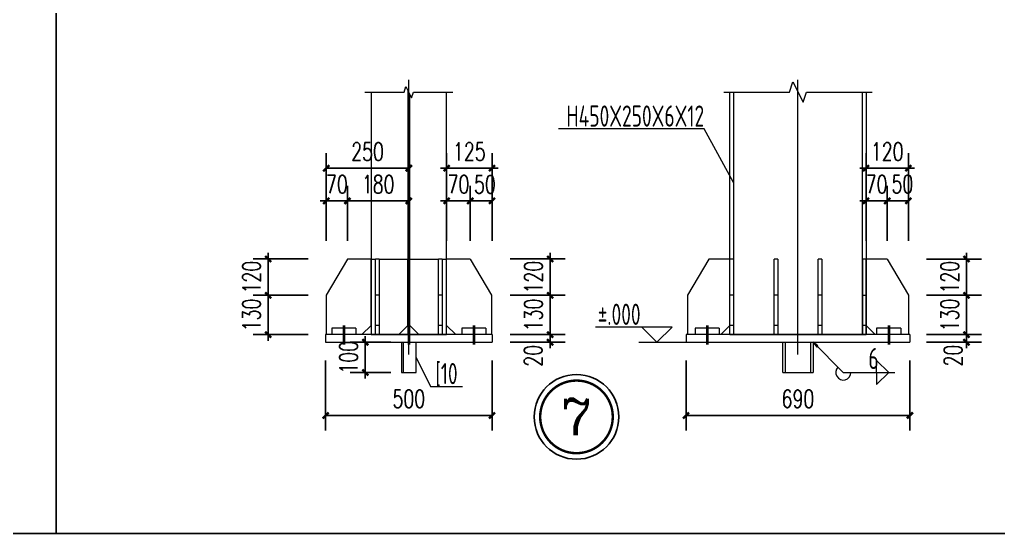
# Model space of a CAD drawing. Extents: x 177291 to 1288761, y 177638 to 322898.
# Drawn here: x 1260896 to 1277075, y 223694 to 232183 of the extents above; entities that cross this region are included whole.
import ezdxf
from ezdxf.enums import TextEntityAlignment as Align

# ---------------------------------------------------------------- set-up
doc = ezdxf.new("R2010")
doc.units = 0
doc.header["$LTSCALE"] = 1000
doc.linetypes.add('线型2', pattern=[2.5, 1.5, -1])
doc.linetypes.add('线型3', pattern=[19, 15, -1.5, 1, -1.5])
for name, color, linetype in [('AXIS', 3, 'Continuous'), ('TEXT', 7, 'Continuous'), ('THIN', 7, 'Continuous')]:
    doc.layers.add(name, color=color, linetype=linetype)
for name, color, linetype, lineweight in [('字符标注', 9, 'Continuous', 18), ('柱_主零件_实线', 51, 'Continuous', 18), ('柱_零件_实线', 3, 'Continuous', 18), ('楼层标高', 9, 'Continuous', 18), ('点划线', 9, '线型3', 18), ('焊缝标注', 9, 'Continuous', 18), ('螺栓组-普通_实线', 1, 'Continuous', 35)]:
    doc.layers.add(name, color=color, linetype=linetype, lineweight=lineweight)
doc.styles.add('_TCH_DIM_T3', font='SIMPLEX', dxfattribs={"width": 0.705882, "bigfont": 'GBCBIG'})
doc.styles.add('COMPLEX', font='COMPLEX')
doc.styles.add('TSSD_Norm', font='tssdeng.shx', dxfattribs={"bigfont": 'hztxt.shx'})
doc.styles.add('TSSD_Num', font='Tssdeng.shx', dxfattribs={"width": 0.7, "bigfont": 'hztxt.shx'})
doc.dimstyles.new('TCH_100_1', dxfattribs={"dimtxt": 297.5, "dimasz": 100, "dimexe": 250, "dimexo": 300, "dimgap": 126.25, "dimtad": 1, "dimdec": 0, "dimzin": 0, "dimdsep": 46, "dimtxsty": '_TCH_DIM_T3', "dimblk": 'ARCHTICK', "dimcen": 0.09, "dimclrd": 126, "dimclre": 126, "dimclrt": 7, "dimazin": 2, "dimtfac": 1, "dimtdec": 0, "dimtix": 1, "dimtmove": 2, "dimatfit": 3, "dimfxl": 1, "dimtolj": 1, "dimtzin": 0, "dimarcsym": 0})

# ---------------------------------------------------------------- blocks, each defined once
blk = doc.blocks.new('_ArchTick')
at = {"color": 0, "linetype": 'ByBlock', "const_width": 0.4}
blk.add_lwpolyline([(-0.5, -0.5), (0.5, 0.5)], dxfattribs=at)
blk = doc.blocks.new('*D1644')
at = {"color": 126, "linetype": 'ByBlock', "lineweight": -2, "transparency": 16777216}
for p, q in [((1265955, 226553), (1265955, 225393)), ((1268705, 226553), (1268705, 225393)), ((1265955, 225643), (1268705, 225643))]:
    blk.add_line(p, q, dxfattribs=at)
at = {"layer": 'Defpoints', "color": 0, "linetype": 'ByBlock', "transparency": 16777216}
for p in [(1265955, 226853), (1268705, 226853), (1268705, 225643)]:
    blk.add_point(p, dxfattribs=at)
at = {"color": 126, "linetype": 'ByBlock', "lineweight": -2, "transparency": 16777216, "xscale": 100, "yscale": 100, "zscale": 100, "rotation": 180}
blk.add_blockref('_ArchTick', (1265955, 225643), dxfattribs=at)
at = {"color": 126, "linetype": 'ByBlock', "lineweight": -2, "transparency": 16777216, "xscale": 100, "yscale": 100, "zscale": 100}
blk.add_blockref('_ArchTick', (1268705, 225643), dxfattribs=at)
at = {"color": 7, "linetype": 'ByBlock', "transparency": 16777216, "insert": (1267330, 225918), "char_height": 297.5, "attachment_point": 5, "style": '_TCH_DIM_T3'}
blk.add_mtext('\\A1;500', dxfattribs=at)
blk = doc.blocks.new('*D1645')
at = {"color": 126, "linetype": 'ByBlock', "lineweight": -2, "transparency": 16777216}
for p, q in [((1265965, 228528), (1265965, 229438)), ((1266315, 228528), (1266315, 229438)), ((1265965, 229188), (1265865, 229188)), ((1265965, 229188), (1266315, 229188)), ((1266315, 229188), (1266415, 229188))]:
    blk.add_line(p, q, dxfattribs=at)
at = {"layer": 'Defpoints', "color": 0, "linetype": 'ByBlock', "transparency": 16777216}
for p in [(1266315, 229188), (1265965, 228228), (1266315, 228228)]:
    blk.add_point(p, dxfattribs=at)
at = {"color": 126, "linetype": 'ByBlock', "lineweight": -2, "transparency": 16777216, "xscale": 100, "yscale": 100, "zscale": 100}
blk.add_blockref('_ArchTick', (1265965, 229188), dxfattribs=at)
at = {"color": 126, "linetype": 'ByBlock', "lineweight": -2, "transparency": 16777216, "xscale": 100, "yscale": 100, "zscale": 100, "rotation": 180}
blk.add_blockref('_ArchTick', (1266315, 229188), dxfattribs=at)
at = {"color": 7, "linetype": 'ByBlock', "transparency": 16777216, "insert": (1266140, 229463), "char_height": 297.5, "attachment_point": 5, "style": '_TCH_DIM_T3'}
blk.add_mtext('\\A1;70', dxfattribs=at)
blk = doc.blocks.new('*D1646')
at = {"color": 126, "linetype": 'ByBlock', "lineweight": -2, "transparency": 16777216}
for p, q in [((1266315, 228528), (1266315, 229438)), ((1267330, 228528), (1267330, 229438)), ((1266315, 229188), (1267330, 229188))]:
    blk.add_line(p, q, dxfattribs=at)
at = {"layer": 'Defpoints', "color": 0, "linetype": 'ByBlock', "transparency": 16777216}
for p in [(1267330, 229188), (1266315, 228228), (1267330, 228228)]:
    blk.add_point(p, dxfattribs=at)
at = {"color": 126, "linetype": 'ByBlock', "lineweight": -2, "transparency": 16777216, "xscale": 100, "yscale": 100, "zscale": 100, "rotation": 180}
blk.add_blockref('_ArchTick', (1266315, 229188), dxfattribs=at)
at = {"color": 126, "linetype": 'ByBlock', "lineweight": -2, "transparency": 16777216, "xscale": 100, "yscale": 100, "zscale": 100}
blk.add_blockref('_ArchTick', (1267330, 229188), dxfattribs=at)
at = {"color": 7, "linetype": 'ByBlock', "transparency": 16777216, "insert": (1266823, 229463), "char_height": 297.5, "attachment_point": 5, "style": '_TCH_DIM_T3'}
blk.add_mtext('\\A1;180', dxfattribs=at)
blk = doc.blocks.new('*D1647')
at = {"color": 126, "linetype": 'ByBlock', "lineweight": -2, "transparency": 16777216}
for p, q in [((1265965, 228528), (1265965, 229978)), ((1267330, 228528), (1267330, 229978)), ((1265965, 229728), (1267330, 229728))]:
    blk.add_line(p, q, dxfattribs=at)
at = {"layer": 'Defpoints', "color": 0, "linetype": 'ByBlock', "transparency": 16777216}
for p in [(1267330, 229728), (1265965, 228228), (1267330, 228228)]:
    blk.add_point(p, dxfattribs=at)
at = {"color": 126, "linetype": 'ByBlock', "lineweight": -2, "transparency": 16777216, "xscale": 100, "yscale": 100, "zscale": 100, "rotation": 180}
blk.add_blockref('_ArchTick', (1265965, 229728), dxfattribs=at)
at = {"color": 126, "linetype": 'ByBlock', "lineweight": -2, "transparency": 16777216, "xscale": 100, "yscale": 100, "zscale": 100}
blk.add_blockref('_ArchTick', (1267330, 229728), dxfattribs=at)
at = {"color": 7, "linetype": 'ByBlock', "transparency": 16777216, "insert": (1266648, 230003), "char_height": 297.5, "attachment_point": 5, "style": '_TCH_DIM_T3'}
blk.add_mtext('\\A1;250', dxfattribs=at)
blk = doc.blocks.new('*D1648')
at = {"color": 126, "linetype": 'ByBlock', "lineweight": -2, "transparency": 16777216}
for p, q in [((1265005, 227628), (1265005, 227728)), ((1265665, 227628), (1264755, 227628)), ((1265005, 226978), (1265005, 227628)), ((1265665, 226978), (1264755, 226978)), ((1265005, 226978), (1265005, 226878))]:
    blk.add_line(p, q, dxfattribs=at)
at = {"layer": 'Defpoints', "color": 0, "linetype": 'ByBlock', "transparency": 16777216}
for p in [(1265005, 227628), (1265965, 227628), (1265965, 226978)]:
    blk.add_point(p, dxfattribs=at)
at = {"color": 126, "linetype": 'ByBlock', "lineweight": -2, "transparency": 16777216, "xscale": 100, "yscale": 100, "zscale": 100}
for p, rotation in [((1265005, 227628), 270), ((1265005, 226978), 90)]:
    blk.add_blockref('_ArchTick', p, dxfattribs=dict(at, rotation=rotation))
at = {"color": 7, "linetype": 'ByBlock', "transparency": 16777216, "insert": (1264730, 227303), "char_height": 297.5, "attachment_point": 5, "rotation": 90, "style": '_TCH_DIM_T3'}
blk.add_mtext('\\A1;130', dxfattribs=at)
blk = doc.blocks.new('*D1649')
at = {"color": 126, "linetype": 'ByBlock', "lineweight": -2, "transparency": 16777216}
for p, q in [((1265005, 228228), (1265005, 228328)), ((1265665, 228228), (1264755, 228228)), ((1265005, 227628), (1265005, 228228)), ((1265665, 227628), (1264755, 227628)), ((1265005, 227628), (1265005, 227528))]:
    blk.add_line(p, q, dxfattribs=at)
at = {"layer": 'Defpoints', "color": 0, "linetype": 'ByBlock', "transparency": 16777216}
for p in [(1265005, 228228), (1265965, 228228), (1265965, 227628)]:
    blk.add_point(p, dxfattribs=at)
at = {"color": 126, "linetype": 'ByBlock', "lineweight": -2, "transparency": 16777216, "xscale": 100, "yscale": 100, "zscale": 100}
for p, rotation in [((1265005, 228228), 270), ((1265005, 227628), 90)]:
    blk.add_blockref('_ArchTick', p, dxfattribs=dict(at, rotation=rotation))
at = {"color": 7, "linetype": 'ByBlock', "transparency": 16777216, "insert": (1264730, 227928), "char_height": 297.5, "attachment_point": 5, "rotation": 90, "style": '_TCH_DIM_T3'}
blk.add_mtext('\\A1;120', dxfattribs=at)
blk = doc.blocks.new('*D1650')
at = {"color": 126, "linetype": 'ByBlock', "lineweight": -2, "transparency": 16777216}
for p, q in [((1267955, 228528), (1267955, 229438)), ((1268345, 228528), (1268345, 229438)), ((1267955, 229188), (1267855, 229188)), ((1267955, 229188), (1268345, 229188)), ((1268345, 229188), (1268445, 229188))]:
    blk.add_line(p, q, dxfattribs=at)
at = {"layer": 'Defpoints', "color": 0, "linetype": 'ByBlock', "transparency": 16777216}
for p in [(1268345, 229188), (1267955, 228228), (1268345, 228228)]:
    blk.add_point(p, dxfattribs=at)
at = {"color": 126, "linetype": 'ByBlock', "lineweight": -2, "transparency": 16777216, "xscale": 100, "yscale": 100, "zscale": 100}
blk.add_blockref('_ArchTick', (1267955, 229188), dxfattribs=at)
at = {"color": 126, "linetype": 'ByBlock', "lineweight": -2, "transparency": 16777216, "xscale": 100, "yscale": 100, "zscale": 100, "rotation": 180}
blk.add_blockref('_ArchTick', (1268345, 229188), dxfattribs=at)
at = {"color": 7, "linetype": 'ByBlock', "transparency": 16777216, "insert": (1268150, 229463), "char_height": 297.5, "attachment_point": 5, "style": '_TCH_DIM_T3'}
blk.add_mtext('\\A1;70', dxfattribs=at)
blk = doc.blocks.new('*D1651')
at = {"color": 126, "linetype": 'ByBlock', "lineweight": -2, "transparency": 16777216}
for p, q in [((1268345, 228528), (1268345, 229438)), ((1268705, 228528), (1268705, 229438)), ((1268345, 229188), (1268705, 229188))]:
    blk.add_line(p, q, dxfattribs=at)
at = {"layer": 'Defpoints', "color": 0, "linetype": 'ByBlock', "transparency": 16777216}
for p in [(1268705, 229188), (1268345, 228228), (1268705, 228228)]:
    blk.add_point(p, dxfattribs=at)
at = {"color": 126, "linetype": 'ByBlock', "lineweight": -2, "transparency": 16777216, "xscale": 100, "yscale": 100, "zscale": 100, "rotation": 180}
blk.add_blockref('_ArchTick', (1268345, 229188), dxfattribs=at)
at = {"color": 126, "linetype": 'ByBlock', "lineweight": -2, "transparency": 16777216, "xscale": 100, "yscale": 100, "zscale": 100}
blk.add_blockref('_ArchTick', (1268705, 229188), dxfattribs=at)
at = {"color": 7, "linetype": 'ByBlock', "transparency": 16777216, "insert": (1268587, 229460), "char_height": 297.5, "attachment_point": 5, "style": '_TCH_DIM_T3'}
blk.add_mtext('\\A1;50', dxfattribs=at)
blk = doc.blocks.new('*D1652')
at = {"color": 126, "linetype": 'ByBlock', "lineweight": -2, "transparency": 16777216}
for p, q in [((1267955, 228528), (1267955, 229978)), ((1268705, 228528), (1268705, 229978)), ((1267955, 229728), (1267855, 229728)), ((1267955, 229728), (1268705, 229728)), ((1268705, 229728), (1268805, 229728))]:
    blk.add_line(p, q, dxfattribs=at)
at = {"layer": 'Defpoints', "color": 0, "linetype": 'ByBlock', "transparency": 16777216}
for p in [(1268705, 229728), (1267955, 228228), (1268705, 228228)]:
    blk.add_point(p, dxfattribs=at)
at = {"color": 126, "linetype": 'ByBlock', "lineweight": -2, "transparency": 16777216, "xscale": 100, "yscale": 100, "zscale": 100}
blk.add_blockref('_ArchTick', (1267955, 229728), dxfattribs=at)
at = {"color": 126, "linetype": 'ByBlock', "lineweight": -2, "transparency": 16777216, "xscale": 100, "yscale": 100, "zscale": 100, "rotation": 180}
blk.add_blockref('_ArchTick', (1268705, 229728), dxfattribs=at)
at = {"color": 7, "linetype": 'ByBlock', "transparency": 16777216, "insert": (1268330, 230003), "char_height": 297.5, "attachment_point": 5, "style": '_TCH_DIM_T3'}
blk.add_mtext('\\A1;125', dxfattribs=at)
blk = doc.blocks.new('*D1653')
at = {"color": 126, "linetype": 'ByBlock', "lineweight": -2, "transparency": 16777216}
for p, q in [((1269665, 226978), (1269665, 227078)), ((1269005, 226978), (1269915, 226978)), ((1269005, 226853), (1269915, 226853)), ((1269665, 226853), (1269665, 226978)), ((1269665, 226853), (1269665, 226753))]:
    blk.add_line(p, q, dxfattribs=at)
at = {"layer": 'Defpoints', "color": 0, "linetype": 'ByBlock', "transparency": 16777216}
for p in [(1268705, 226978), (1268705, 226853), (1269665, 226978)]:
    blk.add_point(p, dxfattribs=at)
at = {"color": 126, "linetype": 'ByBlock', "lineweight": -2, "transparency": 16777216, "xscale": 100, "yscale": 100, "zscale": 100}
for p, rotation in [((1269665, 226978), 270), ((1269665, 226853), 90)]:
    blk.add_blockref('_ArchTick', p, dxfattribs=dict(at, rotation=rotation))
at = {"color": 7, "linetype": 'ByBlock', "transparency": 16777216, "insert": (1269385, 226629), "char_height": 297.5, "attachment_point": 5, "rotation": 90, "style": '_TCH_DIM_T3'}
blk.add_mtext('\\A1;20', dxfattribs=at)
blk = doc.blocks.new('*D1654')
at = {"color": 126, "linetype": 'ByBlock', "lineweight": -2, "transparency": 16777216}
for p, q in [((1269665, 227628), (1269665, 227728)), ((1269005, 227628), (1269915, 227628)), ((1269665, 226978), (1269665, 227628)), ((1269005, 226978), (1269915, 226978)), ((1269665, 226978), (1269665, 226878))]:
    blk.add_line(p, q, dxfattribs=at)
at = {"layer": 'Defpoints', "color": 0, "linetype": 'ByBlock', "transparency": 16777216}
for p in [(1268705, 227628), (1269665, 227628), (1268705, 226978)]:
    blk.add_point(p, dxfattribs=at)
at = {"color": 126, "linetype": 'ByBlock', "lineweight": -2, "transparency": 16777216, "xscale": 100, "yscale": 100, "zscale": 100}
for p, rotation in [((1269665, 227628), 270), ((1269665, 226978), 90)]:
    blk.add_blockref('_ArchTick', p, dxfattribs=dict(at, rotation=rotation))
at = {"color": 7, "linetype": 'ByBlock', "transparency": 16777216, "insert": (1269390, 227303), "char_height": 297.5, "attachment_point": 5, "rotation": 90, "style": '_TCH_DIM_T3'}
blk.add_mtext('\\A1;130', dxfattribs=at)
blk = doc.blocks.new('*D1655')
at = {"color": 126, "linetype": 'ByBlock', "lineweight": -2, "transparency": 16777216}
for p, q in [((1269665, 228228), (1269665, 228328)), ((1269005, 228228), (1269915, 228228)), ((1269665, 227628), (1269665, 228228)), ((1269005, 227628), (1269915, 227628)), ((1269665, 227628), (1269665, 227528))]:
    blk.add_line(p, q, dxfattribs=at)
at = {"layer": 'Defpoints', "color": 0, "linetype": 'ByBlock', "transparency": 16777216}
for p in [(1268705, 228228), (1269665, 228228), (1268705, 227628)]:
    blk.add_point(p, dxfattribs=at)
at = {"color": 126, "linetype": 'ByBlock', "lineweight": -2, "transparency": 16777216, "xscale": 100, "yscale": 100, "zscale": 100}
for p, rotation in [((1269665, 228228), 270), ((1269665, 227628), 90)]:
    blk.add_blockref('_ArchTick', p, dxfattribs=dict(at, rotation=rotation))
at = {"color": 7, "linetype": 'ByBlock', "transparency": 16777216, "insert": (1269390, 227928), "char_height": 297.5, "attachment_point": 5, "rotation": 90, "style": '_TCH_DIM_T3'}
blk.add_mtext('\\A1;120', dxfattribs=at)
blk = doc.blocks.new('*D1656')
at = {"color": 126, "linetype": 'ByBlock', "lineweight": -2, "transparency": 16777216}
for p, q in [((1267030, 226853), (1266360, 226853)), ((1266610, 226853), (1266610, 226953)), ((1266610, 226353), (1266610, 226853)), ((1267030, 226353), (1266360, 226353)), ((1266610, 226353), (1266610, 226253))]:
    blk.add_line(p, q, dxfattribs=at)
at = {"layer": 'Defpoints', "color": 0, "linetype": 'ByBlock', "transparency": 16777216}
for p in [(1266610, 226853), (1267330, 226853), (1267330, 226353)]:
    blk.add_point(p, dxfattribs=at)
at = {"color": 126, "linetype": 'ByBlock', "lineweight": -2, "transparency": 16777216, "xscale": 100, "yscale": 100, "zscale": 100}
for p, rotation in [((1266610, 226853), 270), ((1266610, 226353), 90)]:
    blk.add_blockref('_ArchTick', p, dxfattribs=dict(at, rotation=rotation))
at = {"color": 7, "linetype": 'ByBlock', "transparency": 16777216, "insert": (1266335, 226603), "char_height": 297.5, "attachment_point": 5, "rotation": 90, "style": '_TCH_DIM_T3'}
blk.add_mtext('\\A1;100', dxfattribs=at)
blk = doc.blocks.new('*D1657')
at = {"color": 126, "linetype": 'ByBlock', "lineweight": -2, "transparency": 16777216}
for p, q in [((1271911.704079, 226552.783307), (1271911.704079, 225392.783307)), ((1275611.704079, 226552.783307), (1275611.704079, 225392.783307)), ((1271911.704079, 225642.783307), (1275611.704079, 225642.783307))]:
    blk.add_line(p, q, dxfattribs=at)
at = {"layer": 'Defpoints', "color": 0, "linetype": 'ByBlock', "transparency": 16777216}
for p in [(1271911.704079, 226852.783307), (1275611.704079, 226852.783307), (1275611.704079, 225642.783307)]:
    blk.add_point(p, dxfattribs=at)
at = {"color": 126, "linetype": 'ByBlock', "lineweight": -2, "transparency": 16777216, "xscale": 100, "yscale": 100, "zscale": 100, "rotation": 180}
blk.add_blockref('_ArchTick', (1271911.704079, 225642.783307), dxfattribs=at)
at = {"color": 126, "linetype": 'ByBlock', "lineweight": -2, "transparency": 16777216, "xscale": 100, "yscale": 100, "zscale": 100}
blk.add_blockref('_ArchTick', (1275611.704079, 225642.783307), dxfattribs=at)
at = {"color": 7, "linetype": 'ByBlock', "transparency": 16777216, "insert": (1273761.704079, 225917.783307), "char_height": 297.5, "attachment_point": 5, "style": '_TCH_DIM_T3'}
blk.add_mtext('\\A1;690', dxfattribs=at)
blk = doc.blocks.new('*D1658')
at = {"color": 126, "linetype": 'ByBlock', "lineweight": -2, "transparency": 16777216}
for p, q in [((1274886.704079, 228527.783307), (1274886.704079, 229437.783307)), ((1275236.704079, 228527.783307), (1275236.704079, 229437.783307)), ((1274886.704079, 229187.783307), (1274786.704079, 229187.783307)), ((1274886.704079, 229187.783307), (1275236.704079, 229187.783307)), ((1275236.704079, 229187.783307), (1275336.704079, 229187.783307))]:
    blk.add_line(p, q, dxfattribs=at)
at = {"layer": 'Defpoints', "color": 0, "linetype": 'ByBlock', "transparency": 16777216}
for p in [(1275236.704079, 229187.783307), (1274886.704079, 228227.783307), (1275236.704079, 228227.783307)]:
    blk.add_point(p, dxfattribs=at)
at = {"color": 126, "linetype": 'ByBlock', "lineweight": -2, "transparency": 16777216, "xscale": 100, "yscale": 100, "zscale": 100}
blk.add_blockref('_ArchTick', (1274886.704079, 229187.783307), dxfattribs=at)
at = {"color": 126, "linetype": 'ByBlock', "lineweight": -2, "transparency": 16777216, "xscale": 100, "yscale": 100, "zscale": 100, "rotation": 180}
blk.add_blockref('_ArchTick', (1275236.704079, 229187.783307), dxfattribs=at)
at = {"color": 7, "linetype": 'ByBlock', "transparency": 16777216, "insert": (1275061.704079, 229462.783307), "char_height": 297.5, "attachment_point": 5, "style": '_TCH_DIM_T3'}
blk.add_mtext('\\A1;70', dxfattribs=at)
blk = doc.blocks.new('*D1659')
at = {"color": 126, "linetype": 'ByBlock', "lineweight": -2, "transparency": 16777216}
for p, q in [((1275237, 228528), (1275237, 229438)), ((1275587, 228528), (1275587, 229438)), ((1275237, 229188), (1275587, 229188))]:
    blk.add_line(p, q, dxfattribs=at)
at = {"layer": 'Defpoints', "color": 0, "linetype": 'ByBlock', "transparency": 16777216}
for p in [(1275587, 229188), (1275237, 228228), (1275587, 228228)]:
    blk.add_point(p, dxfattribs=at)
at = {"color": 126, "linetype": 'ByBlock', "lineweight": -2, "transparency": 16777216, "xscale": 100, "yscale": 100, "zscale": 100, "rotation": 180}
blk.add_blockref('_ArchTick', (1275237, 229188), dxfattribs=at)
at = {"color": 126, "linetype": 'ByBlock', "lineweight": -2, "transparency": 16777216, "xscale": 100, "yscale": 100, "zscale": 100}
blk.add_blockref('_ArchTick', (1275587, 229188), dxfattribs=at)
at = {"color": 7, "linetype": 'ByBlock', "transparency": 16777216, "insert": (1275488, 229466), "char_height": 297.5, "attachment_point": 5, "style": '_TCH_DIM_T3'}
blk.add_mtext('\\A1;50', dxfattribs=at)
blk = doc.blocks.new('*D1660')
at = {"color": 126, "linetype": 'ByBlock', "lineweight": -2, "transparency": 16777216}
for p, q in [((1274886.704079, 228527.783307), (1274886.704079, 229977.783307)), ((1275586.704079, 228527.783307), (1275586.704079, 229977.783307)), ((1274886.704079, 229727.783307), (1274786.704079, 229727.783307)), ((1274886.704079, 229727.783307), (1275586.704079, 229727.783307)), ((1275586.704079, 229727.783307), (1275686.704079, 229727.783307))]:
    blk.add_line(p, q, dxfattribs=at)
at = {"layer": 'Defpoints', "color": 0, "linetype": 'ByBlock', "transparency": 16777216}
for p in [(1275586.704079, 229727.783307), (1274886.704079, 228227.783307), (1275586.704079, 228227.783307)]:
    blk.add_point(p, dxfattribs=at)
at = {"color": 126, "linetype": 'ByBlock', "lineweight": -2, "transparency": 16777216, "xscale": 100, "yscale": 100, "zscale": 100}
blk.add_blockref('_ArchTick', (1274886.704079, 229727.783307), dxfattribs=at)
at = {"color": 126, "linetype": 'ByBlock', "lineweight": -2, "transparency": 16777216, "xscale": 100, "yscale": 100, "zscale": 100, "rotation": 180}
blk.add_blockref('_ArchTick', (1275586.704079, 229727.783307), dxfattribs=at)
at = {"color": 7, "linetype": 'ByBlock', "transparency": 16777216, "insert": (1275236.704079, 230002.783307), "char_height": 297.5, "attachment_point": 5, "style": '_TCH_DIM_T3'}
blk.add_mtext('\\A1;120', dxfattribs=at)
blk = doc.blocks.new('*D1661')
at = {"color": 126, "linetype": 'ByBlock', "lineweight": -2, "transparency": 16777216}
for p, q in [((1276547, 226978), (1276547, 227078)), ((1275887, 226978), (1276797, 226978)), ((1275887, 226853), (1276797, 226853)), ((1276547, 226853), (1276547, 226978)), ((1276547, 226853), (1276547, 226753))]:
    blk.add_line(p, q, dxfattribs=at)
at = {"layer": 'Defpoints', "color": 0, "linetype": 'ByBlock', "transparency": 16777216}
for p in [(1275587, 226978), (1275587, 226853), (1276547, 226978)]:
    blk.add_point(p, dxfattribs=at)
at = {"color": 126, "linetype": 'ByBlock', "lineweight": -2, "transparency": 16777216, "xscale": 100, "yscale": 100, "zscale": 100}
for p, rotation in [((1276547, 226978), 270), ((1276547, 226853), 90)]:
    blk.add_blockref('_ArchTick', p, dxfattribs=dict(at, rotation=rotation))
at = {"color": 7, "linetype": 'ByBlock', "transparency": 16777216, "insert": (1276325, 226632), "char_height": 297.5, "attachment_point": 5, "rotation": 90, "style": '_TCH_DIM_T3'}
blk.add_mtext('\\A1;20', dxfattribs=at)
blk = doc.blocks.new('*D1662')
at = {"color": 126, "linetype": 'ByBlock', "lineweight": -2, "transparency": 16777216}
for p, q in [((1276546.704079, 227627.783307), (1276546.704079, 227727.783307)), ((1275886.704079, 227627.783307), (1276796.704079, 227627.783307)), ((1276546.704079, 226977.783307), (1276546.704079, 227627.783307)), ((1275886.704079, 226977.783307), (1276796.704079, 226977.783307)), ((1276546.704079, 226977.783307), (1276546.704079, 226877.783307))]:
    blk.add_line(p, q, dxfattribs=at)
at = {"layer": 'Defpoints', "color": 0, "linetype": 'ByBlock', "transparency": 16777216}
for p in [(1275586.704079, 227627.783307), (1276546.704079, 227627.783307), (1275586.704079, 226977.783307)]:
    blk.add_point(p, dxfattribs=at)
at = {"color": 126, "linetype": 'ByBlock', "lineweight": -2, "transparency": 16777216, "xscale": 100, "yscale": 100, "zscale": 100}
for p, rotation in [((1276546.704079, 227627.783307), 270), ((1276546.704079, 226977.783307), 90)]:
    blk.add_blockref('_ArchTick', p, dxfattribs=dict(at, rotation=rotation))
at = {"color": 7, "linetype": 'ByBlock', "transparency": 16777216, "insert": (1276271.704079, 227302.783307), "char_height": 297.5, "attachment_point": 5, "rotation": 90, "style": '_TCH_DIM_T3'}
blk.add_mtext('\\A1;130', dxfattribs=at)
blk = doc.blocks.new('*D1663')
at = {"color": 126, "linetype": 'ByBlock', "lineweight": -2, "transparency": 16777216}
for p, q in [((1276546.704079, 228227.783307), (1276546.704079, 228327.783307)), ((1275886.704079, 228227.783307), (1276796.704079, 228227.783307)), ((1276546.704079, 227627.783307), (1276546.704079, 228227.783307)), ((1275886.704079, 227627.783307), (1276796.704079, 227627.783307)), ((1276546.704079, 227627.783307), (1276546.704079, 227527.783307))]:
    blk.add_line(p, q, dxfattribs=at)
at = {"layer": 'Defpoints', "color": 0, "linetype": 'ByBlock', "transparency": 16777216}
for p in [(1275586.704079, 228227.783307), (1276546.704079, 228227.783307), (1275586.704079, 227627.783307)]:
    blk.add_point(p, dxfattribs=at)
at = {"color": 126, "linetype": 'ByBlock', "lineweight": -2, "transparency": 16777216, "xscale": 100, "yscale": 100, "zscale": 100}
for p, rotation in [((1276546.704079, 228227.783307), 270), ((1276546.704079, 227627.783307), 90)]:
    blk.add_blockref('_ArchTick', p, dxfattribs=dict(at, rotation=rotation))
at = {"color": 7, "linetype": 'ByBlock', "transparency": 16777216, "insert": (1276271.704079, 227927.783307), "char_height": 297.5, "attachment_point": 5, "rotation": 90, "style": '_TCH_DIM_T3'}
blk.add_mtext('\\A1;120', dxfattribs=at)
blk = doc.blocks.new('ts_idx2')
at = {"color": 0, "linetype": 'ByBlock', "lineweight": -2, "const_width": 0.0333}
blk.add_lwpolyline([(-0.5, 0, 1), (0.5, 0, 1)], format="xyb", close=True, dxfattribs=at)
at = {"color": 0, "linetype": 'ByBlock', "lineweight": -2}
blk.add_circle((0, 0), 0.583, dxfattribs=at)
at = {"color": 0, "linetype": 'ByBlock', "lineweight": -2, "style": 'TSSD_Num', "width": 0.7}
blk.add_attdef('A', text='', height=0.5, dxfattribs=at).set_placement((0, 0), align=Align.MIDDLE_CENTER)

msp = doc.modelspace()

# ---------------------------------------------------------------- hatches: boundary and pattern name
at = {"layer": '焊缝标注'}
msp.add_hatch(color=256, dxfattribs=at).paths.add_polyline_path([(1274011.7, 226852.78), (1274071.81, 226771.46), (1274093.02, 226792.68)])

# ---------------------------------------------------------------- linework, layer by layer
at = {"layer": 'AXIS'}
for p, q in [((1261498.52, 239784.27), (1261498.52, 223694.23)), ((1229960.6, 223694.23), (1280276.45, 223694.23))]:
    msp.add_line(p, q, dxfattribs=at)
at = {"layer": '字符标注', "ltscale": 100}
for p, q in [((1272210.64, 230378.17), (1269803.88, 230378.17)), ((1272696.7, 229494.29), (1272210.64, 230378.17)), ((1267450.1, 226602.78), (1267690.1, 226122.78)), ((1267690.1, 226122.78), (1268215.1, 226122.78))]:
    msp.add_line(p, q, dxfattribs=at)
at = {"layer": '字符标注', "ltscale": 100, "const_width": 10}
msp.add_lwpolyline([(1267335.1, 230510.98, 1), (1267325.1, 230510.98, 1)], format="xyb", close=True, dxfattribs=at)
at = {"layer": '柱_主零件_实线', "ltscale": 100}
for p, q in [((1267251.97, 230985.98), (1267283.22, 231079.73)), ((1267283.22, 231079.73), (1267376.97, 230892.23)), ((1273621.08, 230985.98), (1273677.33, 231154.73)), ((1273677.33, 231154.73), (1273846.08, 230817.23)), ((1266605.1, 230985.98), (1267251.97, 230985.98)), ((1266705.1, 230985.98), (1266705.1, 226977.78)), ((1267376.97, 230892.23), (1267408.22, 230985.98)), ((1267408.22, 230985.98), (1268055.1, 230985.98)), ((1267955.1, 226977.78), (1267955.1, 230985.98)), ((1272536.7, 230985.98), (1273621.08, 230985.98)), ((1272636.7, 226977.78), (1272636.7, 230985.98)), ((1272696.7, 230985.98), (1272696.7, 226977.78)), ((1273846.08, 230817.23), (1273902.33, 230985.98)), ((1273902.33, 230985.98), (1274986.7, 230985.98)), ((1274826.7, 226977.78), (1274826.7, 230985.98)), ((1274886.7, 230985.98), (1274886.7, 226977.78)), ((1266705.1, 226977.78), (1266780.1, 226977.78)), ((1266840.1, 226977.78), (1267820.1, 226977.78)), ((1267880.1, 226977.78), (1267955.1, 226977.78)), ((1272696.7, 226977.78), (1273366.7, 226977.78)), ((1273426.7, 226977.78), (1274096.7, 226977.78)), ((1274156.7, 226977.78), (1274826.7, 226977.78))]:
    msp.add_line(p, q, dxfattribs=at)
at = {"layer": '柱_主零件_实线', "linetype": '线型2', "ltscale": 100}
for p, q in [((1267315.1, 231015.98), (1267315.1, 226977.78)), ((1267345.1, 226977.78), (1267345.1, 230955.98)), ((1266780.1, 226977.78), (1266840.1, 226977.78)), ((1267820.1, 226977.78), (1267880.1, 226977.78)), ((1272636.7, 226977.78), (1272696.7, 226977.78)), ((1273366.7, 226977.78), (1273426.7, 226977.78)), ((1274096.7, 226977.78), (1274156.7, 226977.78)), ((1274826.7, 226977.78), (1274886.7, 226977.78))]:
    msp.add_line(p, q, dxfattribs=at)
at = {"layer": '柱_零件_实线', "linetype": '线型2', "ltscale": 100}
for p, q in [((1266315.1, 228227.78), (1265965.1, 227627.78)), ((1266705.1, 228227.78), (1266780.1, 228227.78)), ((1266840.1, 228227.78), (1267315.1, 228227.78)), ((1267315.1, 227127.78), (1267315.1, 228227.78)), ((1267345.1, 227127.78), (1267345.1, 228227.78)), ((1267345.1, 228227.78), (1267820.1, 228227.78)), ((1267880.1, 228227.78), (1267955.1, 228227.78)), ((1268345.1, 228227.78), (1268695.1, 227627.78)), ((1265965.1, 227627.78), (1265965.1, 226977.78)), ((1268695.1, 227627.78), (1268695.1, 226977.78)), ((1266840.1, 227127.78), (1266780.1, 227127.78)), ((1267165.1, 226977.78), (1267315.1, 227127.78)), ((1267495.1, 226977.78), (1267345.1, 227127.78)), ((1267880.1, 227127.78), (1267820.1, 227127.78)), ((1272696.7, 227127.78), (1272636.7, 227127.78)), ((1273426.7, 227127.78), (1273366.7, 227127.78)), ((1274156.7, 227127.78), (1274096.7, 227127.78)), ((1274886.7, 227127.78), (1274826.7, 227127.78)), ((1267236.6, 226852.78), (1267236.6, 226352.78)), ((1273554.2, 226352.78), (1273554.2, 226852.78)), ((1273969.2, 226852.78), (1273969.2, 226352.78))]:
    msp.add_line(p, q, dxfattribs=at)
at = {"layer": '柱_零件_实线', "ltscale": 100}
for p, q in [((1266705.1, 228227.78), (1266315.1, 228227.78)), ((1266705.1, 227127.78), (1266705.1, 228227.78)), ((1266840.1, 228227.78), (1266780.1, 228227.78)), ((1266780.1, 226977.78), (1266780.1, 228227.78)), ((1266840.1, 228227.78), (1266840.1, 226977.78)), ((1267880.1, 228227.78), (1267820.1, 228227.78)), ((1267820.1, 226977.78), (1267820.1, 228227.78)), ((1267880.1, 228227.78), (1267880.1, 226977.78)), ((1268345.1, 228227.78), (1267955.1, 228227.78)), ((1267955.1, 227127.78), (1267955.1, 228227.78)), ((1272286.7, 228227.78), (1271936.7, 227627.78)), ((1272696.7, 228227.78), (1272286.7, 228227.78)), ((1272636.7, 226977.78), (1272636.7, 228227.78)), ((1272696.7, 228227.78), (1272696.7, 226977.78)), ((1273426.7, 228227.78), (1273366.7, 228227.78)), ((1273366.7, 226977.78), (1273366.7, 228227.78)), ((1273426.7, 228227.78), (1273426.7, 226977.78)), ((1274156.7, 228227.78), (1274096.7, 228227.78)), ((1274096.7, 226977.78), (1274096.7, 228227.78)), ((1274156.7, 228227.78), (1274156.7, 226977.78)), ((1275236.7, 228227.78), (1274826.7, 228227.78)), ((1274826.7, 228227.78), (1274826.7, 226977.78)), ((1274886.7, 226977.78), (1274886.7, 228227.78)), ((1275236.7, 228227.78), (1275586.7, 227627.78)), ((1266840.1, 227627.78), (1266780.1, 227627.78)), ((1267880.1, 227627.78), (1267820.1, 227627.78)), ((1271936.7, 227627.78), (1271936.7, 226977.78)), ((1272696.7, 227627.78), (1272636.7, 227627.78)), ((1273426.7, 227627.78), (1273366.7, 227627.78)), ((1274156.7, 227627.78), (1274096.7, 227627.78)), ((1274826.7, 227627.78), (1274886.7, 227627.78)), ((1275586.7, 227627.78), (1275586.7, 226977.78)), ((1266455.1, 227087.78), (1266055.1, 227087.78)), ((1266055.1, 227087.78), (1266055.1, 226977.78)), ((1266455.1, 227087.78), (1266455.1, 226977.78)), ((1266555.1, 226977.78), (1266705.1, 227127.78)), ((1268105.1, 226977.78), (1267955.1, 227127.78)), ((1268605.1, 227087.78), (1268205.1, 227087.78)), ((1268205.1, 227087.78), (1268205.1, 226977.78)), ((1268605.1, 227087.78), (1268605.1, 226977.78)), ((1272061.7, 227087.78), (1272061.7, 226977.78)), ((1272461.7, 227087.78), (1272061.7, 227087.78)), ((1272461.7, 227087.78), (1272461.7, 226977.78)), ((1272486.7, 226977.78), (1272636.7, 227127.78)), ((1275036.7, 226977.78), (1274886.7, 227127.78)), ((1275461.7, 227087.78), (1275061.7, 227087.78)), ((1275061.7, 227087.78), (1275061.7, 226977.78)), ((1275461.7, 227087.78), (1275461.7, 226977.78)), ((1265955.1, 226977.78), (1265955.1, 226852.78)), ((1268705.1, 226977.78), (1265955.1, 226977.78)), ((1265955.1, 226852.78), (1268705.1, 226852.78)), ((1267210.1, 226852.78), (1267210.1, 226352.78)), ((1267450.1, 226352.78), (1267450.1, 226852.78)), ((1268705.1, 226977.78), (1268705.1, 226852.78)), ((1275611.7, 226977.78), (1271911.7, 226977.78)), ((1271911.7, 226977.78), (1271911.7, 226852.78)), ((1271911.7, 226852.78), (1275611.7, 226852.78)), ((1273511.7, 226352.78), (1273511.7, 226852.78)), ((1274011.7, 226852.78), (1274011.7, 226352.78)), ((1275611.7, 226977.78), (1275611.7, 226852.78)), ((1267210.1, 226352.78), (1267450.1, 226352.78)), ((1273511.7, 226352.78), (1274011.7, 226352.78))]:
    msp.add_line(p, q, dxfattribs=at)
at = {"layer": '楼层标高', "ltscale": 100}
for p, q in [((1271681.7, 227102.78), (1270415.72, 227102.78)), ((1271431.7, 226852.78), (1271181.7, 227102.78)), ((1271431.7, 226852.78), (1271681.7, 227102.78)), ((1271131.7, 226852.78), (1272161.7, 226852.78))]:
    msp.add_line(p, q, dxfattribs=at)
at = {"layer": '点划线', "ltscale": 100}
for p, q in [((1267330.1, 226652.78), (1267330.1, 231185.98)), ((1273761.7, 226652.78), (1273761.7, 231185.98))]:
    msp.add_line(p, q, dxfattribs=at)
at = {"layer": '焊缝标注', "ltscale": 100}
for p, q in [((1274011.7, 226852.78), (1274511.7, 226352.78)), ((1275061.7, 226552.78), (1275261.7, 226352.78)), ((1275061.7, 226352.78), (1275061.7, 226552.78)), ((1274511.7, 226352.78), (1275361.7, 226352.78)), ((1275061.7, 226152.78), (1275261.7, 226352.78)), ((1275061.7, 226352.78), (1275061.7, 226152.78))]:
    msp.add_line(p, q, dxfattribs=at)
at = {"layer": '焊缝标注', "linetype": 'Continuous'}
msp.add_lwpolyline([(1274011.7, 226852.78), (1274071.81, 226771.46), (1274093.02, 226792.68)], close=True, dxfattribs=at)
at = {"layer": '焊缝标注', "ltscale": 100}
msp.add_arc((1274511.7, 226352.78), 125, 134.999985, 0, dxfattribs=at)
at = {"layer": '螺栓组-普通_实线', "color": 7, "ltscale": 100}
for p, q in [((1266255.1, 227127.78), (1266255.1, 226812.78)), ((1266255.1, 227127.78), (1266255.1, 226812.78)), ((1267330.1, 227127.78), (1267330.1, 226812.78)), ((1267330.1, 227127.78), (1267330.1, 226812.78)), ((1268405.1, 227127.78), (1268405.1, 226812.78)), ((1268405.1, 227127.78), (1268405.1, 226812.78)), ((1272261.7, 227127.78), (1272261.7, 226812.78)), ((1272261.7, 227127.78), (1272261.7, 226812.78)), ((1272261.7, 227127.78), (1272261.7, 226812.78)), ((1275261.7, 227127.78), (1275261.7, 226812.78)), ((1275261.7, 227127.78), (1275261.7, 226812.78)), ((1275261.7, 227127.78), (1275261.7, 226812.78))]:
    msp.add_line(p, q, dxfattribs=at)
at = {"layer": '螺栓组-普通_实线', "ltscale": 100}
for p, q in [((1266255.1, 227087.78), (1266255.1, 226852.78)), ((1266255.1, 227087.78), (1266255.1, 226852.78)), ((1267330.1, 227087.78), (1267330.1, 226852.78)), ((1267330.1, 227087.78), (1267330.1, 226852.78)), ((1268405.1, 227087.78), (1268405.1, 226852.78)), ((1268405.1, 227087.78), (1268405.1, 226852.78)), ((1272261.7, 227087.78), (1272261.7, 226852.78)), ((1272261.7, 227087.78), (1272261.7, 226852.78)), ((1272261.7, 227087.78), (1272261.7, 226852.78)), ((1275261.7, 227087.78), (1275261.7, 226852.78)), ((1275261.7, 227087.78), (1275261.7, 226852.78)), ((1275261.7, 227087.78), (1275261.7, 226852.78))]:
    msp.add_line(p, q, dxfattribs=at)

# ---------------------------------------------------------------- block references
at = {"layer": 'AXIS'}
ref = msp.add_blockref('ts_idx2', (1270101.17, 225619.72), dxfattribs=dict(at, xscale=1200, yscale=1200, zscale=1200))
ref.add_attrib('9', '7', dxfattribs={"layer": 'THIN', "height": 600, "style": 'COMPLEX'}).set_placement((1270101.17, 225619.72), align=Align.MIDDLE_CENTER)

# ---------------------------------------------------------------- texts
at = {"layer": 'TEXT', "style": 'TSSD_Norm', "width": 0.7}
for s, p in [('H450X250X6X12', (1271073.14, 230414.79)), ('%%P.000', (1270806.7, 227139.4)), ('6', (1275011.7, 226409.4)), ('[10', (1267952.6, 226159.4))]:
    msp.add_text(s, height=350, dxfattribs=at).set_placement(p, align=Align.CENTER)

# ---------------------------------------------------------------- dimensions: what is measured, and where the dimension line sits
at = {"linetype": 'ByBlock'}
for base, p1, p2, text, picture, middle in [((1267330.1, 229727.78), (1265965.1, 228227.78), (1267330.1, 228227.78), '250', '*D1647', (1266647.6, 230002.78)), ((1268705.1, 229727.78), (1267955.1, 228227.78), (1268705.1, 228227.78), '125', '*D1652', (1268330.1, 230002.78)), ((1275586.7, 229727.78), (1274886.7, 228227.78), (1275586.7, 228227.78), '120', '*D1660', (1275236.7, 230002.78)), ((1266315.1, 229187.78), (1265965.1, 228227.78), (1266315.1, 228227.78), '70', '*D1645', (1266140.1, 229462.78)), ((1267330.1, 229187.78), (1266315.1, 228227.78), (1267330.1, 228227.78), '180', '*D1646', (1266822.6, 229462.78)), ((1268345.1, 229187.78), (1267955.1, 228227.78), (1268345.1, 228227.78), '70', '*D1650', (1268150.1, 229462.78)), ((1275236.7, 229187.78), (1274886.7, 228227.78), (1275236.7, 228227.78), '70', '*D1658', (1275061.7, 229462.78)), ((1268705.1, 225642.78), (1265955.1, 226852.78), (1268705.1, 226852.78), '500', '*D1644', (1267330.1, 225917.78)), ((1275611.7, 225642.78), (1271911.7, 226852.78), (1275611.7, 226852.78), '690', '*D1657', (1273761.7, 225917.78))]:
    dim = msp.add_linear_dim(base=base, p1=p1, p2=p2, text=text, dimstyle='TCH_100_1', dxfattribs=at)
    dim.commit()
    dim.dimension.update_dxf_attribs({"geometry": picture, "text_midpoint": middle})
for base, p1, p2, picture, middle in [((1268705.1, 229187.78), (1268345.1, 228227.78), (1268705.1, 228227.78), '*D1651', (1268587.2, 229459.55)), ((1275586.7, 229187.78), (1275236.7, 228227.78), (1275586.7, 228227.78), '*D1659', (1275487.75, 229466.18))]:
    dim = msp.add_linear_dim(base=base, p1=p1, p2=p2, text='50', dimstyle='TCH_100_1', dxfattribs=at)
    dim.commit()
    dim.dimension.update_dxf_attribs({"geometry": picture, "text_midpoint": middle, "dimtype": 160})
for base, p1, p2, text, picture, middle in [((1265005.1, 228227.78), (1265965.1, 227627.78), (1265965.1, 228227.78), '120', '*D1649', (1264730.1, 227927.78)), ((1269665.1, 228227.78), (1268705.1, 227627.78), (1268705.1, 228227.78), '120', '*D1655', (1269390.1, 227927.78)), ((1276546.7, 228227.78), (1275586.7, 227627.78), (1275586.7, 228227.78), '120', '*D1663', (1276271.7, 227927.78)), ((1265005.1, 227627.78), (1265965.1, 226977.78), (1265965.1, 227627.78), '130', '*D1648', (1264730.1, 227302.78)), ((1269665.1, 227627.78), (1268705.1, 226977.78), (1268705.1, 227627.78), '130', '*D1654', (1269390.1, 227302.78)), ((1276546.7, 227627.78), (1275586.7, 226977.78), (1275586.7, 227627.78), '130', '*D1662', (1276271.7, 227302.78)), ((1266610.1, 226852.78), (1267330.1, 226352.78), (1267330.1, 226852.78), '100', '*D1656', (1266335.1, 226602.78))]:
    dim = msp.add_linear_dim(base=base, p1=p1, p2=p2, angle=90, text=text, dimstyle='TCH_100_1', dxfattribs=at)
    dim.commit()
    dim.dimension.update_dxf_attribs({"geometry": picture, "text_midpoint": middle})
for base, p1, p2, picture, middle in [((1269665.1, 226977.78), (1268705.1, 226852.78), (1268705.1, 226977.78), '*D1653', (1269385.29, 226629.16)), ((1276546.7, 226977.78), (1275586.7, 226852.78), (1275586.7, 226977.78), '*D1661', (1276324.86, 226632.39))]:
    dim = msp.add_linear_dim(base=base, p1=p1, p2=p2, angle=90, text='20', dimstyle='TCH_100_1', dxfattribs=at)
    dim.commit()
    dim.dimension.update_dxf_attribs({"geometry": picture, "text_midpoint": middle, "dimtype": 160})

doc.saveas('drawing.dxf')
